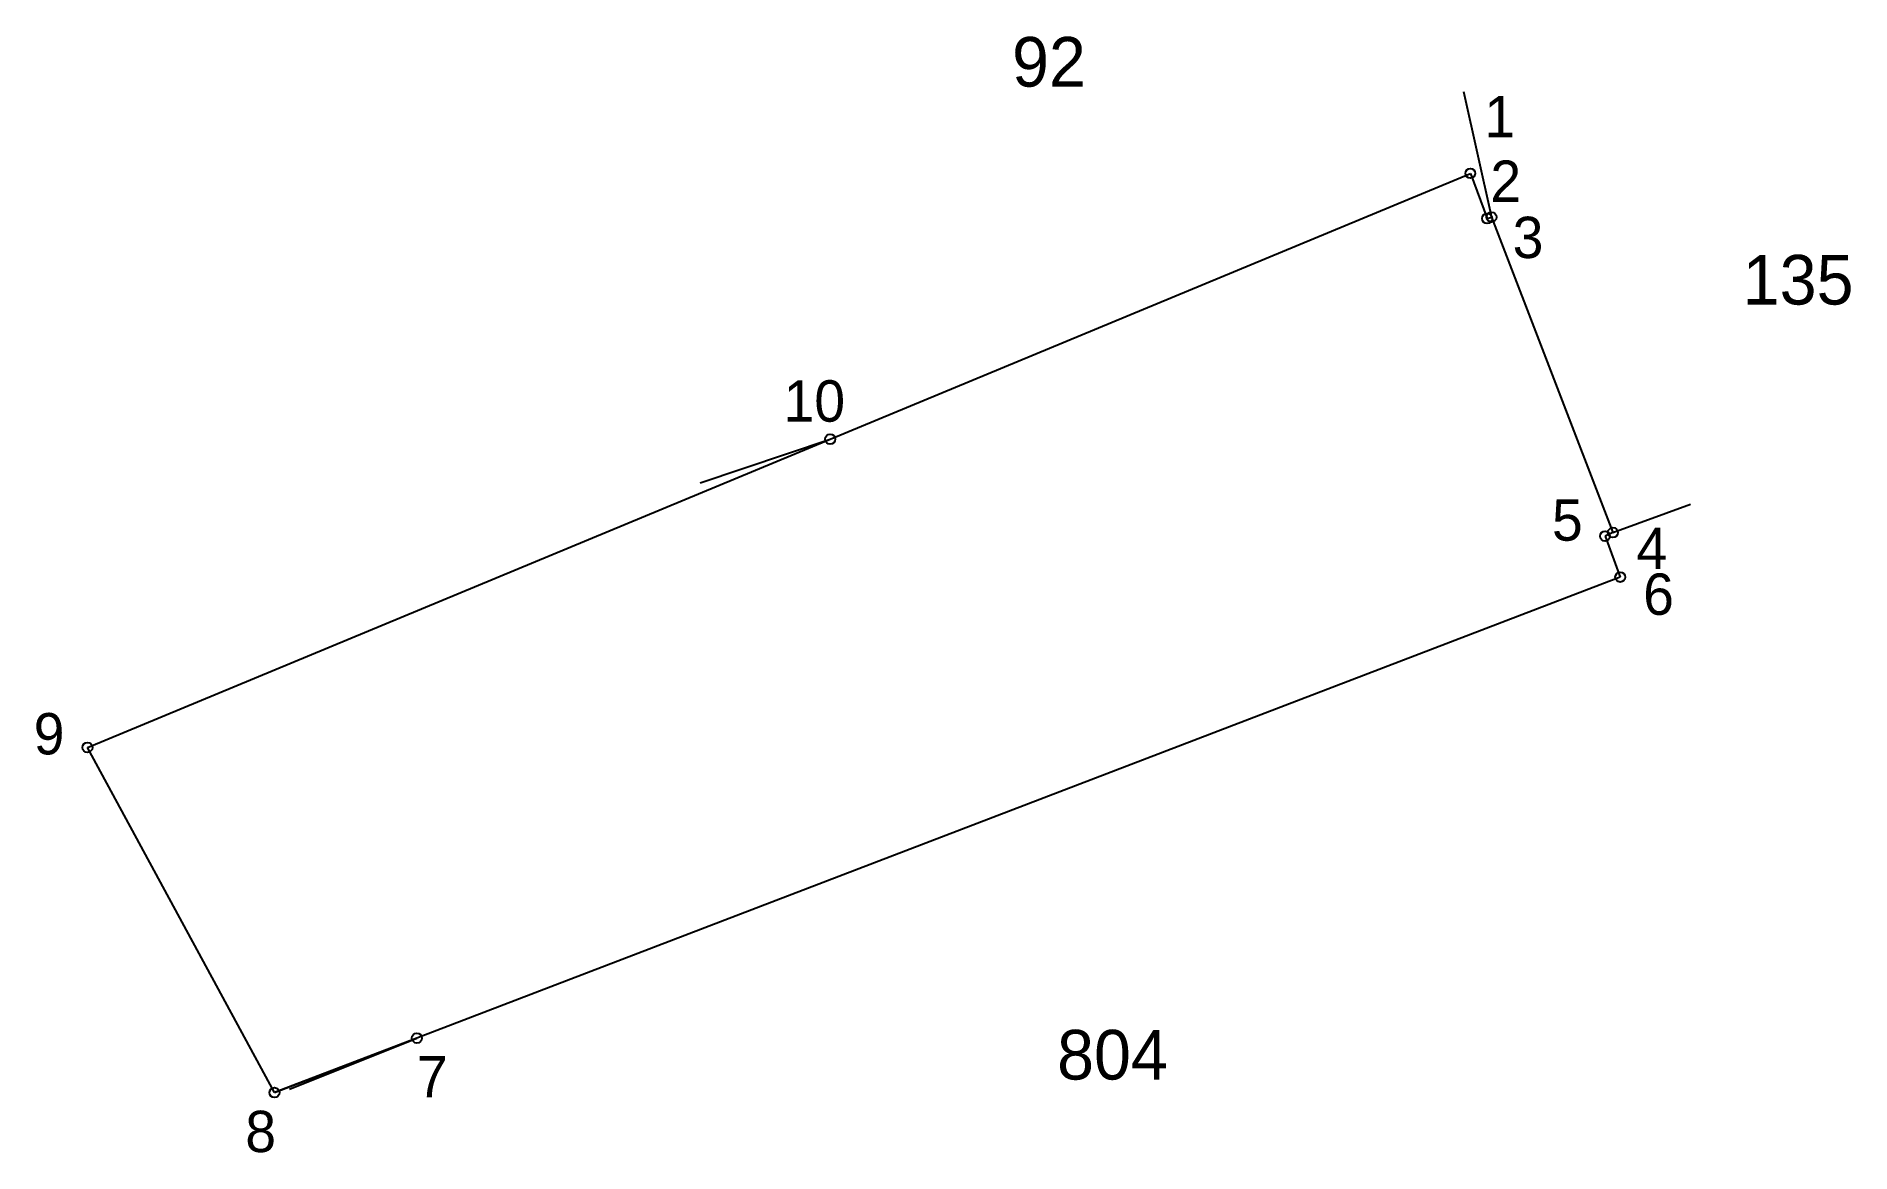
# Model space of a CAD drawing. Extents: x 548286 to 548491, y 1822212 to 1822338.
import ezdxf

# ---------------------------------------------------------------- set-up
doc = ezdxf.new("R2010")
doc.units = 0
for name, color, linetype in [('CanhThua', 7, 'Continuous'), ('MocDinhThua', 7, 'Continuous'), ('NhanTuCan', 7, 'Continuous'), ('RauThua', 7, 'Continuous'), ('SoHieuDinhThua', 7, 'Continuous')]:
    doc.layers.add(name, color=color, linetype=linetype)

msp = doc.modelspace()

# ---------------------------------------------------------------- linework, layer by layer
at = {"layer": 'CanhThua'}
for p, q in [((548375.8, 1822292.58), (548448.11, 1822322.61)), ((548448.11, 1822322.61), (548450, 1822317.51)), ((548450, 1822317.51), (548450.49, 1822317.67)), ((548450.49, 1822317.67), (548464.21, 1822282.03)), ((548291.9, 1822257.75), (548375.8, 1822292.58)), ((548464.21, 1822282.03), (548463.32, 1822281.63)), ((548463.32, 1822281.63), (548465.04, 1822277)), ((548465.04, 1822277), (548329.11, 1822224.92)), ((548313.02, 1822218.76), (548291.9, 1822257.75)), ((548329.11, 1822224.92), (548313.02, 1822218.76))]:
    msp.add_line(p, q, dxfattribs=at)
at = {"layer": 'MocDinhThua'}
for centre in [(548448.11, 1822322.61), (548450, 1822317.51), (548450.49, 1822317.67), (548375.8, 1822292.58), (548463.32, 1822281.63), (548464.21, 1822282.03), (548465.04, 1822277), (548291.9, 1822257.75), (548329.11, 1822224.92), (548313.02, 1822218.76)]:
    msp.add_circle(centre, 0.561, dxfattribs=at)
at = {"layer": 'RauThua'}
for p, q in [((548447.33, 1822331.87), (548450.49, 1822317.67)), ((548361.1, 1822287.64), (548375.8, 1822292.58)), ((548464.21, 1822282.03), (548472.98, 1822285.22)), ((548313.02, 1822218.76), (548327.5, 1822224.3)), ((548314.72, 1822219.15), (548329.11, 1822224.92))]:
    msp.add_line(p, q, dxfattribs=at)

# ---------------------------------------------------------------- texts
at = {"layer": 'NhanTuCan'}
for s, p in [('92', (548396.34, 1822332.41)), ('135', (548478.88, 1822307.79)), ('804', (548401.43, 1822220.24))]:
    msp.add_text(s, height=5.606, dxfattribs=at).set_placement(p)
at = {"layer": 'SoHieuDinhThua'}
for s, height, p in [('1', 4.67, (548449.7, 1822326.69)), ('2', 4.67, (548450.37, 1822319.39)), ('3', 4.67, (548452.89, 1822313.04)), ('10', 4.672, (548370.53, 1822294.56)), ('5', 4.67, (548457.33, 1822281.11)), ('4', 4.67, (548466.87, 1822277.91)), ('6', 4.67, (548467.63, 1822272.74)), ('9', 4.67, (548285.83, 1822256.97)), ('7', 4.67, (548329.12, 1822218.22)), ('8', 4.67, (548309.73, 1822212.04))]:
    msp.add_text(s, height=height, dxfattribs=at).set_placement(p)

doc.saveas('drawing.dxf')
